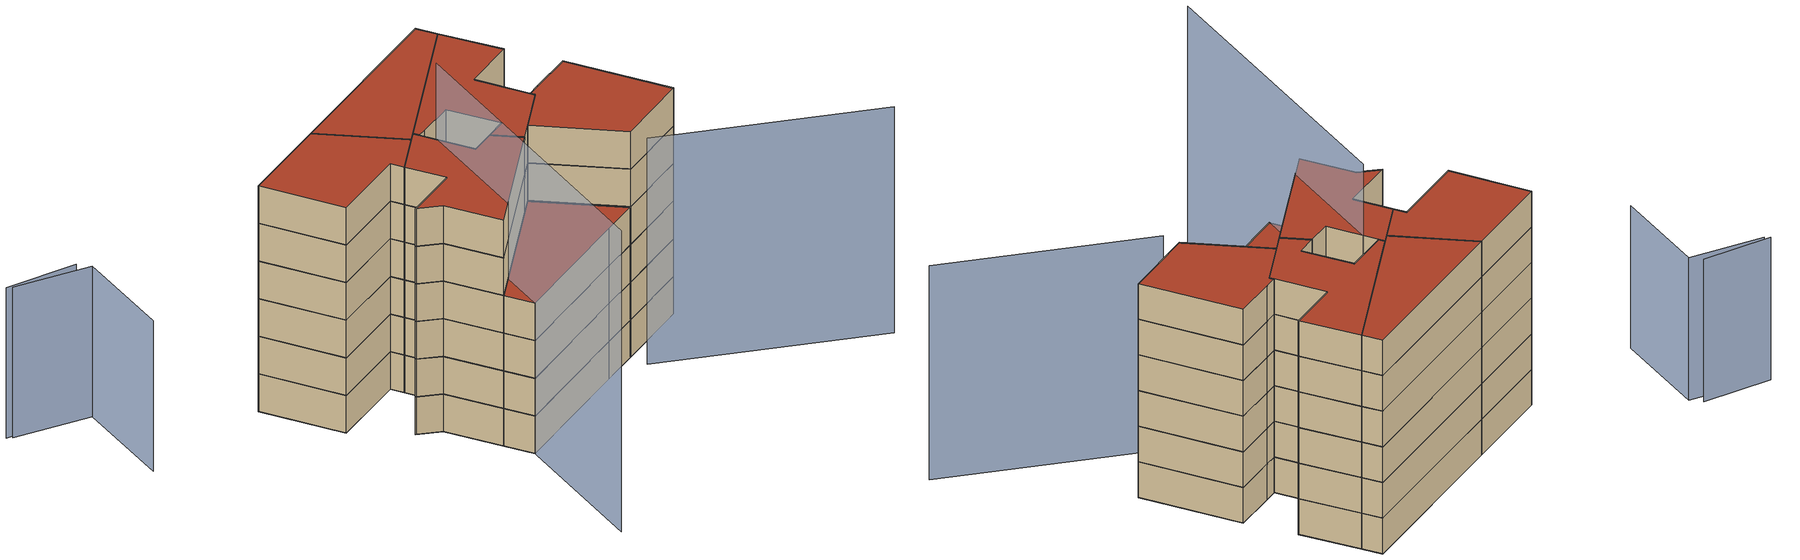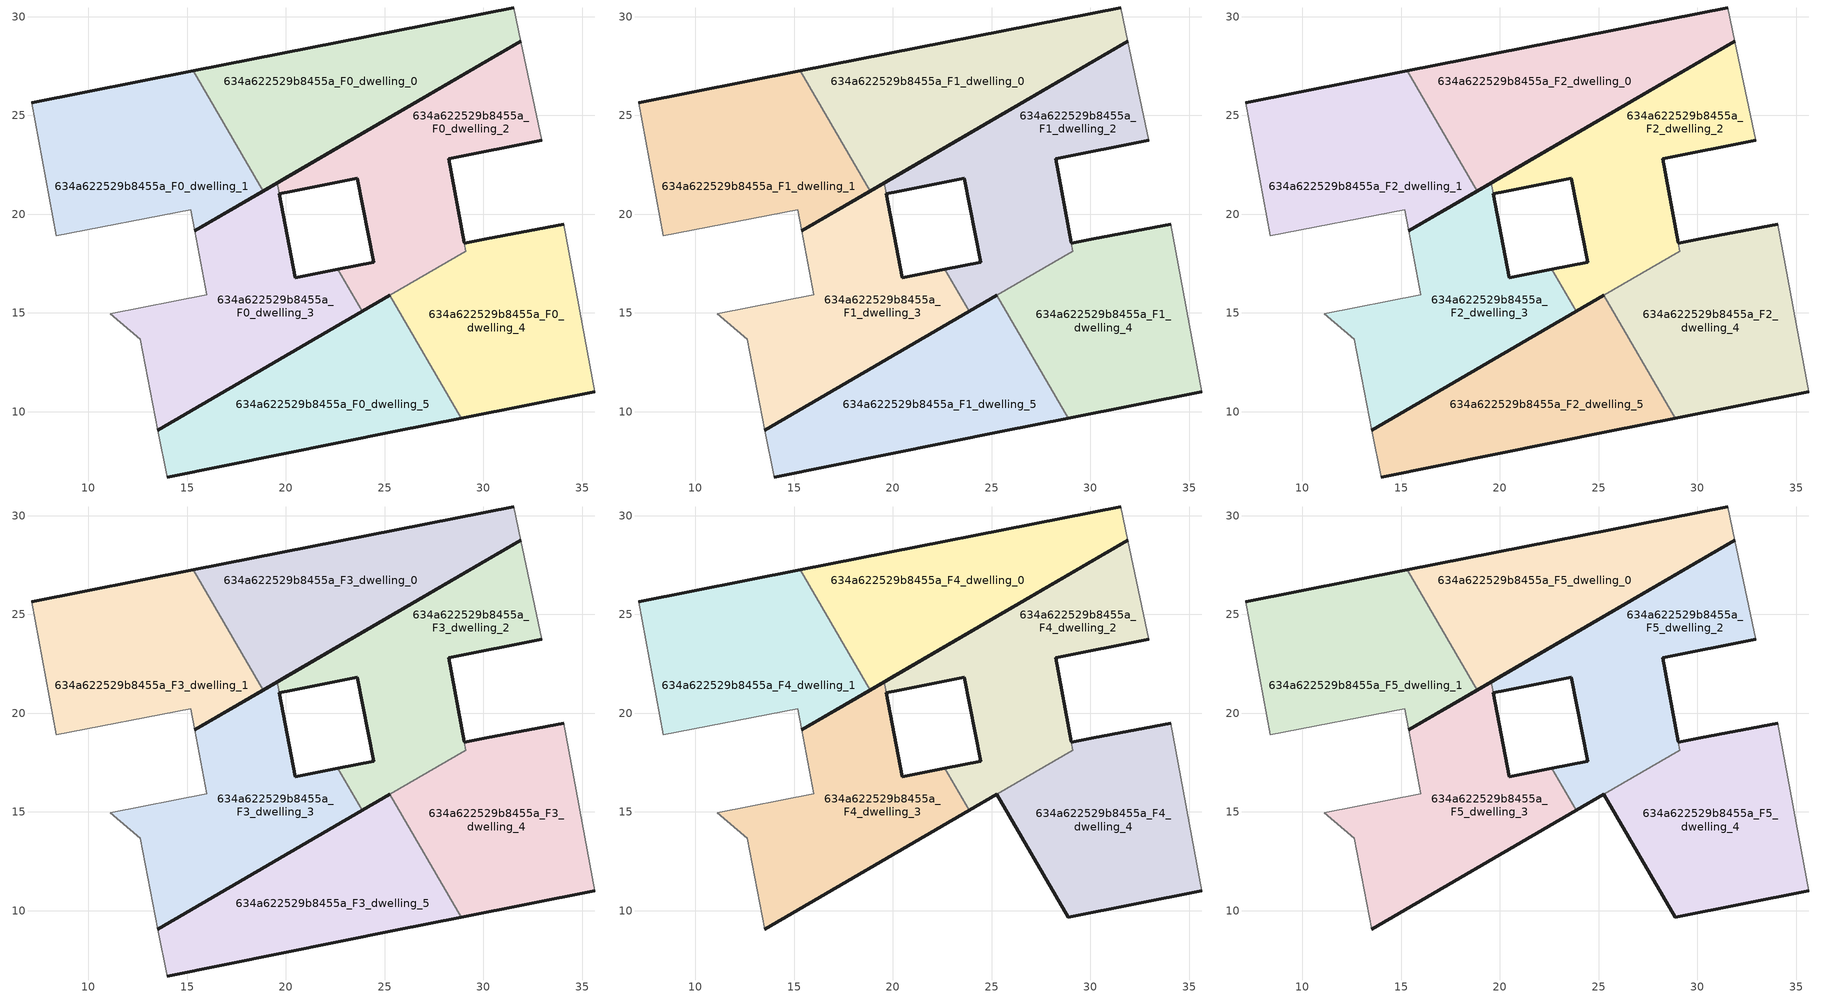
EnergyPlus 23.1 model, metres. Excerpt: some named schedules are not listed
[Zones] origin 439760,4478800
634a622529b8455a_F0_dwelling_0
 floor ground (EU_floor_Construction): 31.89,28.75 31.54,30.44 15.31,27.25 18.85,21.17 z0
 wall outside (EU_wall_Construction): 15.31,27.25 31.54,30.44 / 31.89,28.75 18.85,21.17 z0:3
 wall to 634a622529b8455a_F0_dwelling_1 (EU_wall_Construction): 18.85,21.17 15.31,27.25 z0:3
 wall adiabatic (EU_wall_Construction): 31.54,30.44 31.89,28.75 z0:3
634a622529b8455a_F0_dwelling_1
 floor ground (EU_floor_Construction): 18.85,21.17 15.31,27.25 7.13,25.65 8.36,18.9 15.17,20.22 15.38,19.15 z0
 wall outside (EU_wall_Construction): 18.85,21.17 15.38,19.15 / 7.13,25.65 15.31,27.25 z0:3
 wall adiabatic (EU_wall_Construction): 15.38,19.15 15.17,20.22 8.36,18.9 7.13,25.65 z0:3
634a622529b8455a_F0_dwelling_2
 floor ground (EU_floor_Construction): 29.11,18.13 29.03,18.54 28.24,22.82 32.95,23.74 31.89,28.75 19.95,21.81 19.57,21.58 19.67,21.04 20.32,21.17 23.62,21.81 24.46,17.56 22.63,17.21 23.86,15.08 25.27,15.9 z0
 wall outside (EU_wall_Construction): 25.27,15.9 23.86,15.08 / 22.63,17.21 24.46,17.56 23.62,21.81 20.32,21.17 19.67,21.04 / 19.57,21.58 19.95,21.81 31.89,28.75 / 32.95,23.74 28.24,22.82 29.03,18.54 z0:3
 wall to 634a622529b8455a_F0_dwelling_3 (EU_wall_Construction): 23.86,15.08 22.63,17.21 / 19.67,21.04 19.57,21.58 z0:3
 wall adiabatic (EU_wall_Construction): 31.89,28.75 32.95,23.74 z0:3
 wall to 634a622529b8455a_F0_dwelling_4 (EU_wall_Construction): 29.03,18.54 29.11,18.13 25.27,15.9 z0:3
634a622529b8455a_F0_dwelling_3
 floor ground (EU_floor_Construction): 23.86,15.08 22.63,17.21 20.47,16.79 19.67,21.04 19.57,21.58 19.56,21.58 15.38,19.15 16,15.91 11.12,14.95 12.62,13.66 13.52,9.07 z0
 wall outside (EU_wall_Construction): 19.67,21.04 20.47,16.79 22.63,17.21 / 23.86,15.08 13.52,9.07 / 15.38,19.15 19.56,21.58 19.57,21.58 z0:3
 wall adiabatic (EU_wall_Construction): 13.52,9.07 12.62,13.66 11.12,14.95 16,15.91 15.38,19.15 z0:3
634a622529b8455a_F0_dwelling_4
 floor ground (EU_floor_Construction): 35.65,11.01 34.07,19.5 30.17,18.75 29.03,18.54 29.11,18.13 25.27,15.9 28.89,9.67 z0
 wall outside (EU_wall_Construction): 29.03,18.54 30.17,18.75 34.07,19.5 / 35.65,11.01 28.89,9.67 z0:3
 wall adiabatic (EU_wall_Construction): 34.07,19.5 35.65,11.01 z0:3
 wall to 634a622529b8455a_F0_dwelling_5 (EU_wall_Construction): 28.89,9.67 25.27,15.9 z0:3
634a622529b8455a_F0_dwelling_5
 floor ground (EU_floor_Construction): 28.89,9.67 25.27,15.9 13.52,9.07 13.99,6.69 25.53,9 z0
 wall outside (EU_wall_Construction): 13.52,9.07 25.27,15.9 / 28.89,9.67 25.53,9 13.99,6.69 z0:3
 wall adiabatic (EU_wall_Construction): 13.99,6.69 13.52,9.07 z0:3
634a622529b8455a_F1_dwelling_0
 floor to 634a622529b8455a_F0_dwelling_0 (EU_floor_Construction): 31.89,28.75 31.54,30.44 15.31,27.25 18.85,21.17 z3
 wall outside (EU_wall_Construction): 15.31,27.25 31.54,30.44 / 31.89,28.75 18.85,21.17 z3:6
 wall to 634a622529b8455a_F1_dwelling_1 (EU_wall_Construction): 18.85,21.17 15.31,27.25 z3:6
 wall adiabatic (EU_wall_Construction): 31.54,30.44 31.89,28.75 z3:6
634a622529b8455a_F1_dwelling_1
 floor to 634a622529b8455a_F0_dwelling_1 (EU_floor_Construction): 18.85,21.17 15.31,27.25 7.13,25.65 8.36,18.9 15.17,20.22 15.38,19.15 z3
 wall outside (EU_wall_Construction): 18.85,21.17 15.38,19.15 / 7.13,25.65 15.31,27.25 z3:6
 wall adiabatic (EU_wall_Construction): 15.38,19.15 15.17,20.22 8.36,18.9 7.13,25.65 z3:6
634a622529b8455a_F1_dwelling_2
 floor to 634a622529b8455a_F0_dwelling_2 (EU_floor_Construction): 29.11,18.13 29.03,18.54 28.24,22.82 32.95,23.74 31.89,28.75 19.95,21.81 19.57,21.58 19.67,21.04 20.32,21.17 23.62,21.81 24.46,17.56 22.63,17.21 23.86,15.08 25.27,15.9 z3
 wall outside (EU_wall_Construction): 25.27,15.9 23.86,15.08 / 22.63,17.21 24.46,17.56 23.62,21.81 20.32,21.17 19.67,21.04 / 19.57,21.58 19.95,21.81 31.89,28.75 / 32.95,23.74 28.24,22.82 29.03,18.54 z3:6
 wall to 634a622529b8455a_F1_dwelling_3 (EU_wall_Construction): 23.86,15.08 22.63,17.21 / 19.67,21.04 19.57,21.58 z3:6
 wall adiabatic (EU_wall_Construction): 31.89,28.75 32.95,23.74 z3:6
 wall to 634a622529b8455a_F1_dwelling_4 (EU_wall_Construction): 29.03,18.54 29.11,18.13 25.27,15.9 z3:6
634a622529b8455a_F1_dwelling_3
 floor to 634a622529b8455a_F0_dwelling_3 (EU_floor_Construction): 23.86,15.08 22.63,17.21 20.47,16.79 19.67,21.04 19.57,21.58 19.56,21.58 15.38,19.15 16,15.91 11.12,14.95 12.62,13.66 13.52,9.07 z3
 wall outside (EU_wall_Construction): 19.67,21.04 20.47,16.79 22.63,17.21 / 23.86,15.08 13.52,9.07 / 15.38,19.15 19.56,21.58 19.57,21.58 z3:6
 wall adiabatic (EU_wall_Construction): 13.52,9.07 12.62,13.66 11.12,14.95 16,15.91 15.38,19.15 z3:6
634a622529b8455a_F1_dwelling_4
 floor to 634a622529b8455a_F0_dwelling_4 (EU_floor_Construction): 35.65,11.01 34.07,19.5 30.17,18.75 29.03,18.54 29.11,18.13 25.27,15.9 28.89,9.67 z3
 wall outside (EU_wall_Construction): 29.03,18.54 30.17,18.75 34.07,19.5 / 35.65,11.01 28.89,9.67 z3:6
 wall adiabatic (EU_wall_Construction): 34.07,19.5 35.65,11.01 z3:6
 wall to 634a622529b8455a_F1_dwelling_5 (EU_wall_Construction): 28.89,9.67 25.27,15.9 z3:6
634a622529b8455a_F1_dwelling_5
 floor to 634a622529b8455a_F0_dwelling_5 (EU_floor_Construction): 28.89,9.67 25.27,15.9 13.52,9.07 13.99,6.69 25.53,9 z3
 wall outside (EU_wall_Construction): 13.52,9.07 25.27,15.9 / 28.89,9.67 25.53,9 13.99,6.69 z3:6
 wall adiabatic (EU_wall_Construction): 13.99,6.69 13.52,9.07 z3:6
634a622529b8455a_F2_dwelling_0
 floor to 634a622529b8455a_F1_dwelling_0 (EU_floor_Construction): 31.89,28.75 31.54,30.44 15.31,27.25 18.85,21.17 z6
 wall outside (EU_wall_Construction): 15.31,27.25 31.54,30.44 / 31.89,28.75 18.85,21.17 z6:9
 wall to 634a622529b8455a_F2_dwelling_1 (EU_wall_Construction): 18.85,21.17 15.31,27.25 z6:9
 wall adiabatic (EU_wall_Construction): 31.54,30.44 31.89,28.75 z6:9
634a622529b8455a_F2_dwelling_1
 floor to 634a622529b8455a_F1_dwelling_1 (EU_floor_Construction): 18.85,21.17 15.31,27.25 7.13,25.65 8.36,18.9 15.17,20.22 15.38,19.15 z6
 wall outside (EU_wall_Construction): 18.85,21.17 15.38,19.15 / 7.13,25.65 15.31,27.25 z6:9
 wall adiabatic (EU_wall_Construction): 15.38,19.15 15.17,20.22 8.36,18.9 7.13,25.65 z6:9
634a622529b8455a_F2_dwelling_2
 floor to 634a622529b8455a_F1_dwelling_2 (EU_floor_Construction): 29.11,18.13 29.03,18.54 28.24,22.82 32.95,23.74 31.89,28.75 19.95,21.81 19.57,21.58 19.67,21.04 20.32,21.17 23.62,21.81 24.46,17.56 22.63,17.21 23.86,15.08 25.27,15.9 z6
 wall outside (EU_wall_Construction): 25.27,15.9 23.86,15.08 / 22.63,17.21 24.46,17.56 23.62,21.81 20.32,21.17 19.67,21.04 / 19.57,21.58 19.95,21.81 31.89,28.75 / 32.95,23.74 28.24,22.82 29.03,18.54 z6:9
 wall to 634a622529b8455a_F2_dwelling_3 (EU_wall_Construction): 23.86,15.08 22.63,17.21 / 19.67,21.04 19.57,21.58 z6:9
 wall adiabatic (EU_wall_Construction): 31.89,28.75 32.95,23.74 z6:9
 wall to 634a622529b8455a_F2_dwelling_4 (EU_wall_Construction): 29.03,18.54 29.11,18.13 25.27,15.9 z6:9
634a622529b8455a_F2_dwelling_3
 floor to 634a622529b8455a_F1_dwelling_3 (EU_floor_Construction): 23.86,15.08 22.63,17.21 20.47,16.79 19.67,21.04 19.57,21.58 19.56,21.58 15.38,19.15 16,15.91 11.12,14.95 12.62,13.66 13.52,9.07 z6
 wall outside (EU_wall_Construction): 19.67,21.04 20.47,16.79 22.63,17.21 / 23.86,15.08 13.52,9.07 / 15.38,19.15 19.56,21.58 19.57,21.58 z6:9
 wall adiabatic (EU_wall_Construction): 13.52,9.07 12.62,13.66 11.12,14.95 16,15.91 15.38,19.15 z6:9
634a622529b8455a_F2_dwelling_4
 floor to 634a622529b8455a_F1_dwelling_4 (EU_floor_Construction): 35.65,11.01 34.07,19.5 30.17,18.75 29.03,18.54 29.11,18.13 25.27,15.9 28.89,9.67 z6
 wall outside (EU_wall_Construction): 29.03,18.54 30.17,18.75 34.07,19.5 / 35.65,11.01 28.89,9.67 z6:9
 wall adiabatic (EU_wall_Construction): 34.07,19.5 35.65,11.01 z6:9
 wall to 634a622529b8455a_F2_dwelling_5 (EU_wall_Construction): 28.89,9.67 25.27,15.9 z6:9
634a622529b8455a_F2_dwelling_5
 floor to 634a622529b8455a_F1_dwelling_5 (EU_floor_Construction): 28.89,9.67 25.27,15.9 13.52,9.07 13.99,6.69 25.53,9 z6
 wall outside (EU_wall_Construction): 13.52,9.07 25.27,15.9 / 28.89,9.67 25.53,9 13.99,6.69 z6:9
 wall adiabatic (EU_wall_Construction): 13.99,6.69 13.52,9.07 z6:9
634a622529b8455a_F3_dwelling_0
 floor to 634a622529b8455a_F2_dwelling_0 (EU_floor_Construction): 31.89,28.75 31.54,30.44 15.31,27.25 18.85,21.17 z9
 wall outside (EU_wall_Construction): 15.31,27.25 31.54,30.44 / 31.89,28.75 18.85,21.17 z9:12
 wall to 634a622529b8455a_F3_dwelling_1 (EU_wall_Construction): 18.85,21.17 15.31,27.25 z9:12
 wall adiabatic (EU_wall_Construction): 31.54,30.44 31.89,28.75 z9:12
634a622529b8455a_F3_dwelling_1
 floor to 634a622529b8455a_F2_dwelling_1 (EU_floor_Construction): 18.85,21.17 15.31,27.25 7.13,25.65 8.36,18.9 15.17,20.22 15.38,19.15 z9
 wall outside (EU_wall_Construction): 18.85,21.17 15.38,19.15 / 7.13,25.65 15.31,27.25 z9:12
 wall adiabatic (EU_wall_Construction): 15.38,19.15 15.17,20.22 8.36,18.9 7.13,25.65 z9:12
634a622529b8455a_F3_dwelling_2
 floor to 634a622529b8455a_F2_dwelling_2 (EU_floor_Construction): 29.11,18.13 29.03,18.54 28.24,22.82 32.95,23.74 31.89,28.75 19.95,21.81 19.57,21.58 19.67,21.04 20.32,21.17 23.62,21.81 24.46,17.56 22.63,17.21 23.86,15.08 25.27,15.9 z9
 wall outside (EU_wall_Construction): 25.27,15.9 23.86,15.08 / 22.63,17.21 24.46,17.56 23.62,21.81 20.32,21.17 19.67,21.04 / 19.57,21.58 19.95,21.81 31.89,28.75 / 32.95,23.74 28.24,22.82 29.03,18.54 z9:12
 wall to 634a622529b8455a_F3_dwelling_3 (EU_wall_Construction): 23.86,15.08 22.63,17.21 / 19.67,21.04 19.57,21.58 z9:12
 wall adiabatic (EU_wall_Construction): 31.89,28.75 32.95,23.74 z9:12
 wall to 634a622529b8455a_F3_dwelling_4 (EU_wall_Construction): 29.03,18.54 29.11,18.13 25.27,15.9 z9:12
634a622529b8455a_F3_dwelling_3
 floor to 634a622529b8455a_F2_dwelling_3 (EU_floor_Construction): 23.86,15.08 22.63,17.21 20.47,16.79 19.67,21.04 19.57,21.58 19.56,21.58 15.38,19.15 16,15.91 11.12,14.95 12.62,13.66 13.52,9.07 z9
 wall outside (EU_wall_Construction): 19.67,21.04 20.47,16.79 22.63,17.21 / 23.86,15.08 13.52,9.07 / 15.38,19.15 19.56,21.58 19.57,21.58 z9:12
 wall adiabatic (EU_wall_Construction): 13.52,9.07 12.62,13.66 11.12,14.95 16,15.91 15.38,19.15 z9:12
634a622529b8455a_F3_dwelling_4
 floor to 634a622529b8455a_F2_dwelling_4 (EU_floor_Construction): 35.65,11.01 34.07,19.5 30.17,18.75 29.03,18.54 29.11,18.13 25.27,15.9 28.89,9.67 z9
 wall outside (EU_wall_Construction): 29.03,18.54 30.17,18.75 34.07,19.5 / 35.65,11.01 28.89,9.67 z9:12
 wall adiabatic (EU_wall_Construction): 34.07,19.5 35.65,11.01 z9:12
 wall to 634a622529b8455a_F3_dwelling_5 (EU_wall_Construction): 28.89,9.67 25.27,15.9 z9:12
634a622529b8455a_F3_dwelling_5
 floor to 634a622529b8455a_F2_dwelling_5 (EU_floor_Construction): 28.89,9.67 25.27,15.9 13.52,9.07 13.99,6.69 25.53,9 z9
 wall outside (EU_wall_Construction): 13.52,9.07 25.27,15.9 / 28.89,9.67 25.53,9 13.99,6.69 z9:12
 wall adiabatic (EU_wall_Construction): 13.99,6.69 13.52,9.07 z9:12
 roof outside (EU_roof_Construction): 25.27,15.9 28.89,9.67 25.53,9 13.99,6.69 13.52,9.07 z12
634a622529b8455a_F4_dwelling_0
 floor to 634a622529b8455a_F3_dwelling_0 (EU_floor_Construction): 31.89,28.75 31.54,30.44 15.31,27.25 18.85,21.17 z12
 wall outside (EU_wall_Construction): 15.31,27.25 31.54,30.44 / 31.89,28.75 18.85,21.17 z12:15
 wall to 634a622529b8455a_F4_dwelling_1 (EU_wall_Construction): 18.85,21.17 15.31,27.25 z12:15
 wall adiabatic (EU_wall_Construction): 31.54,30.44 31.89,28.75 z12:15
634a622529b8455a_F4_dwelling_1
 floor to 634a622529b8455a_F3_dwelling_1 (EU_floor_Construction): 18.85,21.17 15.31,27.25 7.13,25.65 8.36,18.9 15.17,20.22 15.38,19.15 z12
 wall outside (EU_wall_Construction): 18.85,21.17 15.38,19.15 / 7.13,25.65 15.31,27.25 z12:15
 wall adiabatic (EU_wall_Construction): 15.38,19.15 15.17,20.22 8.36,18.9 7.13,25.65 z12:15
634a622529b8455a_F4_dwelling_2
 floor to 634a622529b8455a_F3_dwelling_2 (EU_floor_Construction): 29.11,18.13 29.03,18.54 28.24,22.82 32.95,23.74 31.89,28.75 19.95,21.81 19.57,21.58 19.67,21.04 20.32,21.17 23.62,21.81 24.46,17.56 22.63,17.21 23.86,15.08 25.27,15.9 z12
 wall outside (EU_wall_Construction): 25.27,15.9 23.86,15.08 / 22.63,17.21 24.46,17.56 23.62,21.81 20.32,21.17 19.67,21.04 / 19.57,21.58 19.95,21.81 31.89,28.75 / 32.95,23.74 28.24,22.82 29.03,18.54 z12:15
 wall to 634a622529b8455a_F4_dwelling_3 (EU_wall_Construction): 23.86,15.08 22.63,17.21 / 19.67,21.04 19.57,21.58 z12:15
 wall adiabatic (EU_wall_Construction): 31.89,28.75 32.95,23.74 z12:15
 wall to 634a622529b8455a_F4_dwelling_4 (EU_wall_Construction): 29.03,18.54 29.11,18.13 25.27,15.9 z12:15
634a622529b8455a_F4_dwelling_3
 floor to 634a622529b8455a_F3_dwelling_3 (EU_floor_Construction): 23.86,15.08 22.63,17.21 20.47,16.79 19.67,21.04 19.57,21.58 19.56,21.58 15.38,19.15 16,15.91 11.12,14.95 12.62,13.66 13.52,9.07 z12
 wall outside (EU_wall_Construction): 19.67,21.04 20.47,16.79 22.63,17.21 / 23.86,15.08 13.52,9.07 / 15.38,19.15 19.56,21.58 19.57,21.58 z12:15
 wall adiabatic (EU_wall_Construction): 13.52,9.07 12.62,13.66 11.12,14.95 16,15.91 15.38,19.15 z12:15
634a622529b8455a_F4_dwelling_4
 floor to 634a622529b8455a_F3_dwelling_4 (EU_floor_Construction): 35.65,11.01 34.07,19.5 30.17,18.75 29.03,18.54 29.11,18.13 25.27,15.9 28.89,9.67 z12
 wall outside (EU_wall_Construction): 29.03,18.54 30.17,18.75 34.07,19.5 / 35.65,11.01 28.89,9.67 25.27,15.9 z12:15
 wall adiabatic (EU_wall_Construction): 34.07,19.5 35.65,11.01 z12:15
634a622529b8455a_F5_dwelling_0
 floor to 634a622529b8455a_F4_dwelling_0 (EU_floor_Construction): 31.89,28.75 31.54,30.44 15.31,27.25 18.85,21.17 z15
 wall outside (EU_wall_Construction): 15.31,27.25 31.54,30.44 / 31.89,28.75 18.85,21.17 z15:18
 wall to 634a622529b8455a_F5_dwelling_1 (EU_wall_Construction): 18.85,21.17 15.31,27.25 z15:18
 wall adiabatic (EU_wall_Construction): 31.54,30.44 31.89,28.75 z15:18
 roof outside (EU_roof_Construction): 31.54,30.44 31.89,28.75 18.85,21.17 15.31,27.25 z18
634a622529b8455a_F5_dwelling_1
 floor to 634a622529b8455a_F4_dwelling_1 (EU_floor_Construction): 18.85,21.17 15.31,27.25 7.13,25.65 8.36,18.9 15.17,20.22 15.38,19.15 z15
 wall outside (EU_wall_Construction): 18.85,21.17 15.38,19.15 / 7.13,25.65 15.31,27.25 z15:18
 wall adiabatic (EU_wall_Construction): 15.38,19.15 15.17,20.22 8.36,18.9 7.13,25.65 z15:18
 roof outside (EU_roof_Construction): 15.31,27.25 18.85,21.17 15.38,19.15 15.17,20.22 8.36,18.9 7.13,25.65 z18
634a622529b8455a_F5_dwelling_2
 floor to 634a622529b8455a_F4_dwelling_2 (EU_floor_Construction): 29.11,18.13 29.03,18.54 28.24,22.82 32.95,23.74 31.89,28.75 19.95,21.81 19.57,21.58 19.67,21.04 20.32,21.17 23.62,21.81 24.46,17.56 22.63,17.21 23.86,15.08 25.27,15.9 z15
 wall outside (EU_wall_Construction): 25.27,15.9 23.86,15.08 / 22.63,17.21 24.46,17.56 23.62,21.81 20.32,21.17 19.67,21.04 / 19.57,21.58 19.95,21.81 31.89,28.75 / 32.95,23.74 28.24,22.82 29.03,18.54 z15:18
 wall to 634a622529b8455a_F5_dwelling_3 (EU_wall_Construction): 23.86,15.08 22.63,17.21 / 19.67,21.04 19.57,21.58 z15:18
 wall adiabatic (EU_wall_Construction): 31.89,28.75 32.95,23.74 z15:18
 wall to 634a622529b8455a_F5_dwelling_4 (EU_wall_Construction): 29.03,18.54 29.11,18.13 25.27,15.9 z15:18
 roof outside (EU_roof_Construction): 31.89,28.75 32.95,23.74 28.24,22.82 29.03,18.54 29.11,18.13 25.27,15.9 23.86,15.08 22.63,17.21 24.46,17.56 23.62,21.81 20.32,21.17 19.67,21.04 19.57,21.58 19.95,21.81 z18
634a622529b8455a_F5_dwelling_3
 floor to 634a622529b8455a_F4_dwelling_3 (EU_floor_Construction): 23.86,15.08 22.63,17.21 20.47,16.79 19.67,21.04 19.57,21.58 19.56,21.58 15.38,19.15 16,15.91 11.12,14.95 12.62,13.66 13.52,9.07 z15
 wall outside (EU_wall_Construction): 19.67,21.04 20.47,16.79 22.63,17.21 / 23.86,15.08 13.52,9.07 / 15.38,19.15 19.56,21.58 19.57,21.58 z15:18
 wall adiabatic (EU_wall_Construction): 13.52,9.07 12.62,13.66 11.12,14.95 16,15.91 15.38,19.15 z15:18
 roof outside (EU_roof_Construction): 19.67,21.04 20.47,16.79 22.63,17.21 23.86,15.08 13.52,9.07 12.62,13.66 11.12,14.95 16,15.91 15.38,19.15 19.56,21.58 19.57,21.58 z18
634a622529b8455a_F5_dwelling_4
 floor to 634a622529b8455a_F4_dwelling_4 (EU_floor_Construction): 35.65,11.01 34.07,19.5 30.17,18.75 29.03,18.54 29.11,18.13 25.27,15.9 28.89,9.67 z15
 wall outside (EU_wall_Construction): 29.03,18.54 30.17,18.75 34.07,19.5 / 35.65,11.01 28.89,9.67 25.27,15.9 z15:18
 wall adiabatic (EU_wall_Construction): 34.07,19.5 35.65,11.01 z15:18
 roof outside (EU_roof_Construction): 34.07,19.5 35.65,11.01 28.89,9.67 25.27,15.9 29.11,18.13 29.03,18.54 30.17,18.75 z18
shading: 28.81,8.16 42.76,-2.8 z0:18; 19.95,19.84 8.8,-4.76 z0:24; -6.16,36.98 -0.41,34.41 / -0.41,34.41 -4.01,26.33 / -0.86,35.44 -6.48,37.32 z0:12
[Building]
EU S2 Campaign: North Axis=0; Terrain=City; Solar Distribution=FullExterior
[Site:Location]
Madrid: Latitude=40.5; Longitude=-3.5; Time Zone=1; Elevation=609
[SizingPeriod:WeatherFileDays]
AnnualSizingPeriod: Begin Month=1; Begin Day of Month=1; End Month=12; End Day of Month=31; Day of Week for Start Day=Monday; Use Weather File Daylight Saving Period=No; Use Weather File Rain and Snow Indicators=No
[MATERIAL]
EU_InternalMass_Material: Roughness=MediumRough; Thickness=0.1; Conductivity=1; Density=1800; Specific Heat=900; Thermal Absorptance=0.9; Solar Absorptance=0.7; Visible Absorptance=0.7
[MATERIAL:NOMASS] Roughness=MediumRough; Thermal Absorptance=0.9; Solar Absorptance=0.7; Visible Absorptance=0.7
Name | Thermal Resistance
EU_wall_NoMass | 0.609216
EU_roof_NoMass | 0.513268
EU_floor_NoMass | 0.568163
[CONSTRUCTION]
EU_wall_Construction: EU_wall_NoMass
EU_roof_Construction: EU_roof_NoMass
EU_floor_Construction: EU_floor_NoMass
EU_InternalMass_Construction: EU_InternalMass_Material
[ZONE] Type=1; Multiplier=1; Ceiling Height=autocalculate; Floor Area=autocalculate; Part of Total Floor Area=Yes
Name | Volume
634a622529b8455a_F0_dwelling_0; 634a622529b8455a_F1_dwelling_0; 634a622529b8455a_F2_dwelling_0; 634a622529b8455a_F3_dwelling_0; 634a622529b8455a_F4_dwelling_0; 634a622529b8455a_F5_dwelling_0 | 202.15
634a622529b8455a_F0_dwelling_1; 634a622529b8455a_F1_dwelling_1; 634a622529b8455a_F2_dwelling_1; 634a622529b8455a_F3_dwelling_1; 634a622529b8455a_F4_dwelling_1; 634a622529b8455a_F5_dwelling_1 | 202.158
634a622529b8455a_F0_dwelling_2; 634a622529b8455a_F1_dwelling_2; 634a622529b8455a_F2_dwelling_2; 634a622529b8455a_F3_dwelling_2; 634a622529b8455a_F4_dwelling_2; 634a622529b8455a_F5_dwelling_2 | 202.493
634a622529b8455a_F0_dwelling_3; 634a622529b8455a_F1_dwelling_3; 634a622529b8455a_F2_dwelling_3; 634a622529b8455a_F3_dwelling_3; 634a622529b8455a_F4_dwelling_3; 634a622529b8455a_F5_dwelling_3 | 201.124
634a622529b8455a_F0_dwelling_4; 634a622529b8455a_F1_dwelling_4; 634a622529b8455a_F2_dwelling_4; 634a622529b8455a_F3_dwelling_4; 634a622529b8455a_F4_dwelling_4; 634a622529b8455a_F5_dwelling_4 | 202.886
634a622529b8455a_F0_dwelling_5; 634a622529b8455a_F1_dwelling_5; 634a622529b8455a_F2_dwelling_5; 634a622529b8455a_F3_dwelling_5 | 202.162
[INTERNALMASS] Construction=EU_InternalMass_Construction
Name | Zone or ZoneList | Surface Area
634a622529b8455a_F0_dwelling_0_EU_InternalMass | 634a622529b8455a_F0_dwelling_0 | 67.3833
634a622529b8455a_F0_dwelling_1_EU_InternalMass | 634a622529b8455a_F0_dwelling_1 | 67.3859
634a622529b8455a_F0_dwelling_2_EU_InternalMass | 634a622529b8455a_F0_dwelling_2 | 67.4977
634a622529b8455a_F0_dwelling_3_EU_InternalMass | 634a622529b8455a_F0_dwelling_3 | 67.0415
634a622529b8455a_F0_dwelling_4_EU_InternalMass | 634a622529b8455a_F0_dwelling_4 | 67.6287
634a622529b8455a_F0_dwelling_5_EU_InternalMass | 634a622529b8455a_F0_dwelling_5 | 67.3875
634a622529b8455a_F1_dwelling_0_EU_InternalMass | 634a622529b8455a_F1_dwelling_0 | 67.3833
634a622529b8455a_F1_dwelling_1_EU_InternalMass | 634a622529b8455a_F1_dwelling_1 | 67.3859
634a622529b8455a_F1_dwelling_2_EU_InternalMass | 634a622529b8455a_F1_dwelling_2 | 67.4977
634a622529b8455a_F1_dwelling_3_EU_InternalMass | 634a622529b8455a_F1_dwelling_3 | 67.0415
634a622529b8455a_F1_dwelling_4_EU_InternalMass | 634a622529b8455a_F1_dwelling_4 | 67.6287
634a622529b8455a_F1_dwelling_5_EU_InternalMass | 634a622529b8455a_F1_dwelling_5 | 67.3875
634a622529b8455a_F2_dwelling_0_EU_InternalMass | 634a622529b8455a_F2_dwelling_0 | 67.3833
634a622529b8455a_F2_dwelling_1_EU_InternalMass | 634a622529b8455a_F2_dwelling_1 | 67.3859
634a622529b8455a_F2_dwelling_2_EU_InternalMass | 634a622529b8455a_F2_dwelling_2 | 67.4977
634a622529b8455a_F2_dwelling_3_EU_InternalMass | 634a622529b8455a_F2_dwelling_3 | 67.0415
634a622529b8455a_F2_dwelling_4_EU_InternalMass | 634a622529b8455a_F2_dwelling_4 | 67.6287
634a622529b8455a_F2_dwelling_5_EU_InternalMass | 634a622529b8455a_F2_dwelling_5 | 67.3875
634a622529b8455a_F3_dwelling_0_EU_InternalMass | 634a622529b8455a_F3_dwelling_0 | 67.3833
634a622529b8455a_F3_dwelling_1_EU_InternalMass | 634a622529b8455a_F3_dwelling_1 | 67.3859
634a622529b8455a_F3_dwelling_2_EU_InternalMass | 634a622529b8455a_F3_dwelling_2 | 67.4977
634a622529b8455a_F3_dwelling_3_EU_InternalMass | 634a622529b8455a_F3_dwelling_3 | 67.0415
634a622529b8455a_F3_dwelling_4_EU_InternalMass | 634a622529b8455a_F3_dwelling_4 | 67.6287
634a622529b8455a_F3_dwelling_5_EU_InternalMass | 634a622529b8455a_F3_dwelling_5 | 67.3875
634a622529b8455a_F4_dwelling_0_EU_InternalMass | 634a622529b8455a_F4_dwelling_0 | 96.1689
634a622529b8455a_F4_dwelling_1_EU_InternalMass | 634a622529b8455a_F4_dwelling_1 | 96.1675
634a622529b8455a_F4_dwelling_2_EU_InternalMass | 634a622529b8455a_F4_dwelling_2 | 77.4623
634a622529b8455a_F4_dwelling_3_EU_InternalMass | 634a622529b8455a_F4_dwelling_3 | 65.5561
634a622529b8455a_F4_dwelling_4_EU_InternalMass | 634a622529b8455a_F4_dwelling_4 | 68.9551
634a622529b8455a_F5_dwelling_0_EU_InternalMass | 634a622529b8455a_F5_dwelling_0 | 96.1689
634a622529b8455a_F5_dwelling_1_EU_InternalMass | 634a622529b8455a_F5_dwelling_1 | 96.1675
634a622529b8455a_F5_dwelling_2_EU_InternalMass | 634a622529b8455a_F5_dwelling_2 | 77.4623
634a622529b8455a_F5_dwelling_3_EU_InternalMass | 634a622529b8455a_F5_dwelling_3 | 65.5561
634a622529b8455a_F5_dwelling_4_EU_InternalMass | 634a622529b8455a_F5_dwelling_4 | 68.9551
[OTHEREQUIPMENT] Fuel Type=Electricity; Design Level Calculation Method=Watts/Area; Power per Zone Floor Area=1; Fraction Latent=0; Fraction Radiant=0; Fraction Lost=0; Carbon Dioxide Generation Rate=0; EndUse Subcategory=EU_Step8_InternalGains
Name | Zone or ZoneList or Space or SpaceList | Schedule
EU_Step8_InternalGain_634a622529b8455a_F0_dwelling_0_f000 | 634a622529b8455a_F0_dwelling_0 | EU_Step8_GainSchedule_634a622529b8455a_F0_dwelling_0_f000
EU_Step8_InternalGain_634a622529b8455a_F0_dwelling_1_f000 | 634a622529b8455a_F0_dwelling_1 | EU_Step8_GainSchedule_634a622529b8455a_F0_dwelling_1_f000
EU_Step8_InternalGain_634a622529b8455a_F0_dwelling_2_f000 | 634a622529b8455a_F0_dwelling_2 | EU_Step8_GainSchedule_634a622529b8455a_F0_dwelling_2_f000
EU_Step8_InternalGain_634a622529b8455a_F0_dwelling_3_f000 | 634a622529b8455a_F0_dwelling_3 | EU_Step8_GainSchedule_634a622529b8455a_F0_dwelling_3_f000
EU_Step8_InternalGain_634a622529b8455a_F0_dwelling_4_f000 | 634a622529b8455a_F0_dwelling_4 | EU_Step8_GainSchedule_634a622529b8455a_F0_dwelling_4_f000
EU_Step8_InternalGain_634a622529b8455a_F0_dwelling_5_f000 | 634a622529b8455a_F0_dwelling_5 | EU_Step8_GainSchedule_634a622529b8455a_F0_dwelling_5_f000
EU_Step8_InternalGain_634a622529b8455a_F1_dwelling_0_f000 | 634a622529b8455a_F1_dwelling_0 | EU_Step8_GainSchedule_634a622529b8455a_F1_dwelling_0_f000
EU_Step8_InternalGain_634a622529b8455a_F1_dwelling_1_f000 | 634a622529b8455a_F1_dwelling_1 | EU_Step8_GainSchedule_634a622529b8455a_F1_dwelling_1_f000
EU_Step8_InternalGain_634a622529b8455a_F1_dwelling_2_f000 | 634a622529b8455a_F1_dwelling_2 | EU_Step8_GainSchedule_634a622529b8455a_F1_dwelling_2_f000
EU_Step8_InternalGain_634a622529b8455a_F1_dwelling_3_f000 | 634a622529b8455a_F1_dwelling_3 | EU_Step8_GainSchedule_634a622529b8455a_F1_dwelling_3_f000
EU_Step8_InternalGain_634a622529b8455a_F1_dwelling_4_f000 | 634a622529b8455a_F1_dwelling_4 | EU_Step8_GainSchedule_634a622529b8455a_F1_dwelling_4_f000
EU_Step8_InternalGain_634a622529b8455a_F1_dwelling_5_f000 | 634a622529b8455a_F1_dwelling_5 | EU_Step8_GainSchedule_634a622529b8455a_F1_dwelling_5_f000
EU_Step8_InternalGain_634a622529b8455a_F2_dwelling_0_f000 | 634a622529b8455a_F2_dwelling_0 | EU_Step8_GainSchedule_634a622529b8455a_F2_dwelling_0_f000
EU_Step8_InternalGain_634a622529b8455a_F2_dwelling_1_f000 | 634a622529b8455a_F2_dwelling_1 | EU_Step8_GainSchedule_634a622529b8455a_F2_dwelling_1_f000
EU_Step8_InternalGain_634a622529b8455a_F2_dwelling_2_f000 | 634a622529b8455a_F2_dwelling_2 | EU_Step8_GainSchedule_634a622529b8455a_F2_dwelling_2_f000
EU_Step8_InternalGain_634a622529b8455a_F2_dwelling_3_f000 | 634a622529b8455a_F2_dwelling_3 | EU_Step8_GainSchedule_634a622529b8455a_F2_dwelling_3_f000
EU_Step8_InternalGain_634a622529b8455a_F2_dwelling_4_f000 | 634a622529b8455a_F2_dwelling_4 | EU_Step8_GainSchedule_634a622529b8455a_F2_dwelling_4_f000
EU_Step8_InternalGain_634a622529b8455a_F2_dwelling_5_f000 | 634a622529b8455a_F2_dwelling_5 | EU_Step8_GainSchedule_634a622529b8455a_F2_dwelling_5_f000
EU_Step8_InternalGain_634a622529b8455a_F3_dwelling_0_f000 | 634a622529b8455a_F3_dwelling_0 | EU_Step8_GainSchedule_634a622529b8455a_F3_dwelling_0_f000
EU_Step8_InternalGain_634a622529b8455a_F3_dwelling_1_f000 | 634a622529b8455a_F3_dwelling_1 | EU_Step8_GainSchedule_634a622529b8455a_F3_dwelling_1_f000
EU_Step8_InternalGain_634a622529b8455a_F3_dwelling_2_f000 | 634a622529b8455a_F3_dwelling_2 | EU_Step8_GainSchedule_634a622529b8455a_F3_dwelling_2_f000
EU_Step8_InternalGain_634a622529b8455a_F3_dwelling_3_f000 | 634a622529b8455a_F3_dwelling_3 | EU_Step8_GainSchedule_634a622529b8455a_F3_dwelling_3_f000
EU_Step8_InternalGain_634a622529b8455a_F3_dwelling_4_f000 | 634a622529b8455a_F3_dwelling_4 | EU_Step8_GainSchedule_634a622529b8455a_F3_dwelling_4_f000
EU_Step8_InternalGain_634a622529b8455a_F3_dwelling_5_f000 | 634a622529b8455a_F3_dwelling_5 | EU_Step8_GainSchedule_634a622529b8455a_F3_dwelling_5_f000
EU_Step8_InternalGain_634a622529b8455a_F4_dwelling_0_f000 | 634a622529b8455a_F4_dwelling_0 | EU_Step8_GainSchedule_634a622529b8455a_F4_dwelling_0_f000
EU_Step8_InternalGain_634a622529b8455a_F4_dwelling_1_f000 | 634a622529b8455a_F4_dwelling_1 | EU_Step8_GainSchedule_634a622529b8455a_F4_dwelling_1_f000
EU_Step8_InternalGain_634a622529b8455a_F4_dwelling_2_f000 | 634a622529b8455a_F4_dwelling_2 | EU_Step8_GainSchedule_634a622529b8455a_F4_dwelling_2_f000
EU_Step8_InternalGain_634a622529b8455a_F4_dwelling_3_f000 | 634a622529b8455a_F4_dwelling_3 | EU_Step8_GainSchedule_634a622529b8455a_F4_dwelling_3_f000
EU_Step8_InternalGain_634a622529b8455a_F4_dwelling_4_f000 | 634a622529b8455a_F4_dwelling_4 | EU_Step8_GainSchedule_634a622529b8455a_F4_dwelling_4_f000
EU_Step8_InternalGain_634a622529b8455a_F5_dwelling_0_f000 | 634a622529b8455a_F5_dwelling_0 | EU_Step8_GainSchedule_634a622529b8455a_F5_dwelling_0_f000
EU_Step8_InternalGain_634a622529b8455a_F5_dwelling_1_f000 | 634a622529b8455a_F5_dwelling_1 | EU_Step8_GainSchedule_634a622529b8455a_F5_dwelling_1_f000
EU_Step8_InternalGain_634a622529b8455a_F5_dwelling_2_f000 | 634a622529b8455a_F5_dwelling_2 | EU_Step8_GainSchedule_634a622529b8455a_F5_dwelling_2_f000
EU_Step8_InternalGain_634a622529b8455a_F5_dwelling_3_f000 | 634a622529b8455a_F5_dwelling_3 | EU_Step8_GainSchedule_634a622529b8455a_F5_dwelling_3_f000
EU_Step8_InternalGain_634a622529b8455a_F5_dwelling_4_f000 | 634a622529b8455a_F5_dwelling_4 | EU_Step8_GainSchedule_634a622529b8455a_F5_dwelling_4_f000
[ZONEVENTILATION:DESIGNFLOWRATE] Schedule=EU_AlwaysOn; Design Flow Rate Calculation Method=AirChanges/Hour; Air Changes per Hour=0.752966; Ventilation Type=Natural; Fan Pressure Rise=0; Fan Total Efficiency=1; Constant Term Coefficient=1; Temperature Term Coefficient=0; Velocity Term Coefficient=0; Velocity Squared Term Coefficient=0; Minimum Indoor Temperature=-100; Maximum Indoor Temperature=100; Delta Temperature=-100; Minimum Outdoor Temperature=-100; Maximum Outdoor Temperature=100; Maximum Wind Speed=40
Name | Zone or ZoneList or Space or SpaceList
EU_ConstantAir_634a622529b8455a_F0_dwelling_0 | 634a622529b8455a_F0_dwelling_0
EU_ConstantAir_634a622529b8455a_F0_dwelling_1 | 634a622529b8455a_F0_dwelling_1
EU_ConstantAir_634a622529b8455a_F0_dwelling_2 | 634a622529b8455a_F0_dwelling_2
EU_ConstantAir_634a622529b8455a_F0_dwelling_3 | 634a622529b8455a_F0_dwelling_3
EU_ConstantAir_634a622529b8455a_F0_dwelling_4 | 634a622529b8455a_F0_dwelling_4
EU_ConstantAir_634a622529b8455a_F0_dwelling_5 | 634a622529b8455a_F0_dwelling_5
EU_ConstantAir_634a622529b8455a_F1_dwelling_0 | 634a622529b8455a_F1_dwelling_0
EU_ConstantAir_634a622529b8455a_F1_dwelling_1 | 634a622529b8455a_F1_dwelling_1
EU_ConstantAir_634a622529b8455a_F1_dwelling_2 | 634a622529b8455a_F1_dwelling_2
EU_ConstantAir_634a622529b8455a_F1_dwelling_3 | 634a622529b8455a_F1_dwelling_3
EU_ConstantAir_634a622529b8455a_F1_dwelling_4 | 634a622529b8455a_F1_dwelling_4
EU_ConstantAir_634a622529b8455a_F1_dwelling_5 | 634a622529b8455a_F1_dwelling_5
EU_ConstantAir_634a622529b8455a_F2_dwelling_0 | 634a622529b8455a_F2_dwelling_0
EU_ConstantAir_634a622529b8455a_F2_dwelling_1 | 634a622529b8455a_F2_dwelling_1
EU_ConstantAir_634a622529b8455a_F2_dwelling_2 | 634a622529b8455a_F2_dwelling_2
EU_ConstantAir_634a622529b8455a_F2_dwelling_3 | 634a622529b8455a_F2_dwelling_3
EU_ConstantAir_634a622529b8455a_F2_dwelling_4 | 634a622529b8455a_F2_dwelling_4
EU_ConstantAir_634a622529b8455a_F2_dwelling_5 | 634a622529b8455a_F2_dwelling_5
EU_ConstantAir_634a622529b8455a_F3_dwelling_0 | 634a622529b8455a_F3_dwelling_0
EU_ConstantAir_634a622529b8455a_F3_dwelling_1 | 634a622529b8455a_F3_dwelling_1
EU_ConstantAir_634a622529b8455a_F3_dwelling_2 | 634a622529b8455a_F3_dwelling_2
EU_ConstantAir_634a622529b8455a_F3_dwelling_3 | 634a622529b8455a_F3_dwelling_3
EU_ConstantAir_634a622529b8455a_F3_dwelling_4 | 634a622529b8455a_F3_dwelling_4
EU_ConstantAir_634a622529b8455a_F3_dwelling_5 | 634a622529b8455a_F3_dwelling_5
EU_ConstantAir_634a622529b8455a_F4_dwelling_0 | 634a622529b8455a_F4_dwelling_0
EU_ConstantAir_634a622529b8455a_F4_dwelling_1 | 634a622529b8455a_F4_dwelling_1
EU_ConstantAir_634a622529b8455a_F4_dwelling_2 | 634a622529b8455a_F4_dwelling_2
EU_ConstantAir_634a622529b8455a_F4_dwelling_3 | 634a622529b8455a_F4_dwelling_3
EU_ConstantAir_634a622529b8455a_F4_dwelling_4 | 634a622529b8455a_F4_dwelling_4
EU_ConstantAir_634a622529b8455a_F5_dwelling_0 | 634a622529b8455a_F5_dwelling_0
EU_ConstantAir_634a622529b8455a_F5_dwelling_1 | 634a622529b8455a_F5_dwelling_1
EU_ConstantAir_634a622529b8455a_F5_dwelling_2 | 634a622529b8455a_F5_dwelling_2
EU_ConstantAir_634a622529b8455a_F5_dwelling_3 | 634a622529b8455a_F5_dwelling_3
EU_ConstantAir_634a622529b8455a_F5_dwelling_4 | 634a622529b8455a_F5_dwelling_4
[HVACTEMPLATE:THERMOSTAT] Constant Heating Setpoint=20; Constant Cooling Setpoint=50
EU_HeatOnly_634a622529b8455a_F0_dwelling_0; EU_HeatOnly_634a622529b8455a_F0_dwelling_1; EU_HeatOnly_634a622529b8455a_F0_dwelling_2; EU_HeatOnly_634a622529b8455a_F0_dwelling_3; EU_HeatOnly_634a622529b8455a_F0_dwelling_4; EU_HeatOnly_634a622529b8455a_F0_dwelling_5; EU_HeatOnly_634a622529b8455a_F1_dwelling_0; EU_HeatOnly_634a622529b8455a_F1_dwelling_1; EU_HeatOnly_634a622529b8455a_F1_dwelling_2; EU_HeatOnly_634a622529b8455a_F1_dwelling_3; EU_HeatOnly_634a622529b8455a_F1_dwelling_4; EU_HeatOnly_634a622529b8455a_F1_dwelling_5; EU_HeatOnly_634a622529b8455a_F2_dwelling_0; EU_HeatOnly_634a622529b8455a_F2_dwelling_1; EU_HeatOnly_634a622529b8455a_F2_dwelling_2; EU_HeatOnly_634a622529b8455a_F2_dwelling_3; EU_HeatOnly_634a622529b8455a_F2_dwelling_4; EU_HeatOnly_634a622529b8455a_F2_dwelling_5; EU_HeatOnly_634a622529b8455a_F3_dwelling_0; EU_HeatOnly_634a622529b8455a_F3_dwelling_1; EU_HeatOnly_634a622529b8455a_F3_dwelling_2; EU_HeatOnly_634a622529b8455a_F3_dwelling_3; EU_HeatOnly_634a622529b8455a_F3_dwelling_4; EU_HeatOnly_634a622529b8455a_F3_dwelling_5; EU_HeatOnly_634a622529b8455a_F4_dwelling_0; EU_HeatOnly_634a622529b8455a_F4_dwelling_1; EU_HeatOnly_634a622529b8455a_F4_dwelling_2; EU_HeatOnly_634a622529b8455a_F4_dwelling_3; EU_HeatOnly_634a622529b8455a_F4_dwelling_4; EU_HeatOnly_634a622529b8455a_F5_dwelling_0; EU_HeatOnly_634a622529b8455a_F5_dwelling_1; EU_HeatOnly_634a622529b8455a_F5_dwelling_2; EU_HeatOnly_634a622529b8455a_F5_dwelling_3; EU_HeatOnly_634a622529b8455a_F5_dwelling_4
[HVACTEMPLATE:ZONE:IDEALLOADSAIRSYSTEM] System Availability Schedule=EU_AlwaysOn; Maximum Heating Supply Air Temperature=50; Minimum Cooling Supply Air Temperature=13; Maximum Heating Supply Air Humidity Ratio=0.0156; Minimum Cooling Supply Air Humidity Ratio=0.0077; Heating Limit=NoLimit; Cooling Limit=NoLimit; Heating Availability Schedule=EU_AlwaysOn; Cooling Availability Schedule=EU_CoolingOff; Dehumidification Control Type=ConstantSensibleHeatRatio; Cooling Sensible Heat Ratio=0.7; Dehumidification Setpoint=60; Humidification Control Type=None; Humidification Setpoint=30; Outdoor Air Method=None; Outdoor Air Flow Rate per Person=0.00944; Outdoor Air Flow Rate per Zone Floor Area=0; Outdoor Air Flow Rate per Zone=0; Demand Controlled Ventilation Type=None; Outdoor Air Economizer Type=NoEconomizer; Heat Recovery Type=None; Sensible Heat Recovery Effectiveness=0.7; Latent Heat Recovery Effectiveness=0.65
Name | Template Thermostat
634a622529b8455a_F0_dwelling_0 | EU_HeatOnly_634a622529b8455a_F0_dwelling_0
634a622529b8455a_F0_dwelling_1 | EU_HeatOnly_634a622529b8455a_F0_dwelling_1
634a622529b8455a_F0_dwelling_2 | EU_HeatOnly_634a622529b8455a_F0_dwelling_2
634a622529b8455a_F0_dwelling_3 | EU_HeatOnly_634a622529b8455a_F0_dwelling_3
634a622529b8455a_F0_dwelling_4 | EU_HeatOnly_634a622529b8455a_F0_dwelling_4
634a622529b8455a_F0_dwelling_5 | EU_HeatOnly_634a622529b8455a_F0_dwelling_5
634a622529b8455a_F1_dwelling_0 | EU_HeatOnly_634a622529b8455a_F1_dwelling_0
634a622529b8455a_F1_dwelling_1 | EU_HeatOnly_634a622529b8455a_F1_dwelling_1
634a622529b8455a_F1_dwelling_2 | EU_HeatOnly_634a622529b8455a_F1_dwelling_2
634a622529b8455a_F1_dwelling_3 | EU_HeatOnly_634a622529b8455a_F1_dwelling_3
634a622529b8455a_F1_dwelling_4 | EU_HeatOnly_634a622529b8455a_F1_dwelling_4
634a622529b8455a_F1_dwelling_5 | EU_HeatOnly_634a622529b8455a_F1_dwelling_5
634a622529b8455a_F2_dwelling_0 | EU_HeatOnly_634a622529b8455a_F2_dwelling_0
634a622529b8455a_F2_dwelling_1 | EU_HeatOnly_634a622529b8455a_F2_dwelling_1
634a622529b8455a_F2_dwelling_2 | EU_HeatOnly_634a622529b8455a_F2_dwelling_2
634a622529b8455a_F2_dwelling_3 | EU_HeatOnly_634a622529b8455a_F2_dwelling_3
634a622529b8455a_F2_dwelling_4 | EU_HeatOnly_634a622529b8455a_F2_dwelling_4
634a622529b8455a_F2_dwelling_5 | EU_HeatOnly_634a622529b8455a_F2_dwelling_5
634a622529b8455a_F3_dwelling_0 | EU_HeatOnly_634a622529b8455a_F3_dwelling_0
634a622529b8455a_F3_dwelling_1 | EU_HeatOnly_634a622529b8455a_F3_dwelling_1
634a622529b8455a_F3_dwelling_2 | EU_HeatOnly_634a622529b8455a_F3_dwelling_2
634a622529b8455a_F3_dwelling_3 | EU_HeatOnly_634a622529b8455a_F3_dwelling_3
634a622529b8455a_F3_dwelling_4 | EU_HeatOnly_634a622529b8455a_F3_dwelling_4
634a622529b8455a_F3_dwelling_5 | EU_HeatOnly_634a622529b8455a_F3_dwelling_5
634a622529b8455a_F4_dwelling_0 | EU_HeatOnly_634a622529b8455a_F4_dwelling_0
634a622529b8455a_F4_dwelling_1 | EU_HeatOnly_634a622529b8455a_F4_dwelling_1
634a622529b8455a_F4_dwelling_2 | EU_HeatOnly_634a622529b8455a_F4_dwelling_2
634a622529b8455a_F4_dwelling_3 | EU_HeatOnly_634a622529b8455a_F4_dwelling_3
634a622529b8455a_F4_dwelling_4 | EU_HeatOnly_634a622529b8455a_F4_dwelling_4
634a622529b8455a_F5_dwelling_0 | EU_HeatOnly_634a622529b8455a_F5_dwelling_0
634a622529b8455a_F5_dwelling_1 | EU_HeatOnly_634a622529b8455a_F5_dwelling_1
634a622529b8455a_F5_dwelling_2 | EU_HeatOnly_634a622529b8455a_F5_dwelling_2
634a622529b8455a_F5_dwelling_3 | EU_HeatOnly_634a622529b8455a_F5_dwelling_3
634a622529b8455a_F5_dwelling_4 | EU_HeatOnly_634a622529b8455a_F5_dwelling_4
[SIZING:ZONE] Zone Cooling Design Supply Air Temperature Input Method=SupplyAirTemperature; Zone Cooling Design Supply Air Temperature=13; Zone Heating Design Supply Air Temperature Input Method=SupplyAirTemperature; Zone Heating Design Supply Air Temperature=50; Zone Cooling Design Supply Air Humidity Ratio=0.008; Zone Heating Design Supply Air Humidity Ratio=0.008; Cooling Design Air Flow Method=DesignDay; Cooling Design Air Flow Rate=0; Cooling Minimum Air Flow per Zone Floor Area=0.000762; Cooling Minimum Air Flow=0; Cooling Minimum Air Flow Fraction=0.2; Heating Design Air Flow Method=DesignDay; Heating Design Air Flow Rate=0; Heating Maximum Air Flow per Zone Floor Area=0.002032; Heating Maximum Air Flow=0.141576; Heating Maximum Air Flow Fraction=0.3; Account for Dedicated Outdoor Air System=No; Dedicated Outdoor Air System Control Strategy=NeutralSupplyAir; Dedicated Outdoor Air Low Setpoint Temperature for Design=autosize; Dedicated Outdoor Air High Setpoint Temperature for Design=autosize; Zone Load Sizing Method=Sensible Load Only No Latent Load; Zone Latent Cooling Design Supply Air Humidity Ratio Input Method=HumidityRatioDifference; Zone Cooling Design Supply Air Humidity Ratio Difference=0.005; Zone Latent Heating Design Supply Air Humidity Ratio Input Method=HumidityRatioDifference; Zone Humidification Design Supply Air Humidity Ratio Difference=0.005
634a622529b8455a_F0_dwelling_0; 634a622529b8455a_F0_dwelling_1; 634a622529b8455a_F0_dwelling_2; 634a622529b8455a_F0_dwelling_3; 634a622529b8455a_F0_dwelling_4; 634a622529b8455a_F0_dwelling_5; 634a622529b8455a_F1_dwelling_0; 634a622529b8455a_F1_dwelling_1; 634a622529b8455a_F1_dwelling_2; 634a622529b8455a_F1_dwelling_3; 634a622529b8455a_F1_dwelling_4; 634a622529b8455a_F1_dwelling_5; 634a622529b8455a_F2_dwelling_0; 634a622529b8455a_F2_dwelling_1; 634a622529b8455a_F2_dwelling_2; 634a622529b8455a_F2_dwelling_3; 634a622529b8455a_F2_dwelling_4; 634a622529b8455a_F2_dwelling_5; 634a622529b8455a_F3_dwelling_0; 634a622529b8455a_F3_dwelling_1; 634a622529b8455a_F3_dwelling_2; 634a622529b8455a_F3_dwelling_3; 634a622529b8455a_F3_dwelling_4; 634a622529b8455a_F3_dwelling_5; 634a622529b8455a_F4_dwelling_0; 634a622529b8455a_F4_dwelling_1; 634a622529b8455a_F4_dwelling_2; 634a622529b8455a_F4_dwelling_3; 634a622529b8455a_F4_dwelling_4; 634a622529b8455a_F5_dwelling_0; 634a622529b8455a_F5_dwelling_1; 634a622529b8455a_F5_dwelling_2; 634a622529b8455a_F5_dwelling_3; 634a622529b8455a_F5_dwelling_4
[SCHEDULE:FILE] Column Number=1; Rows to Skip at Top=0; Number of Hours of Data=8760; Column Separator=Comma; Interpolate to Timestep=No; Minutes per Item=60; Adjust Schedule for Daylight Savings=Yes
Name | File
EU_Step8_GainSchedule_634a622529b8455a_F0_dwelling_0_f000 | ../../schedules/634a622529b8455a/634a622529b8455a_F0_dwelling_0_f000_gain.csv
EU_Step8_GainSchedule_634a622529b8455a_F0_dwelling_1_f000 | ../../schedules/634a622529b8455a/634a622529b8455a_F0_dwelling_1_f000_gain.csv
EU_Step8_GainSchedule_634a622529b8455a_F0_dwelling_2_f000 | ../../schedules/634a622529b8455a/634a622529b8455a_F0_dwelling_2_f000_gain.csv
EU_Step8_GainSchedule_634a622529b8455a_F0_dwelling_3_f000 | ../../schedules/634a622529b8455a/634a622529b8455a_F0_dwelling_3_f000_gain.csv
EU_Step8_GainSchedule_634a622529b8455a_F0_dwelling_4_f000 | ../../schedules/634a622529b8455a/634a622529b8455a_F0_dwelling_4_f000_gain.csv
EU_Step8_GainSchedule_634a622529b8455a_F0_dwelling_5_f000 | ../../schedules/634a622529b8455a/634a622529b8455a_F0_dwelling_5_f000_gain.csv
EU_Step8_GainSchedule_634a622529b8455a_F1_dwelling_0_f000 | ../../schedules/634a622529b8455a/634a622529b8455a_F1_dwelling_0_f000_gain.csv
EU_Step8_GainSchedule_634a622529b8455a_F1_dwelling_1_f000 | ../../schedules/634a622529b8455a/634a622529b8455a_F1_dwelling_1_f000_gain.csv
EU_Step8_GainSchedule_634a622529b8455a_F1_dwelling_2_f000 | ../../schedules/634a622529b8455a/634a622529b8455a_F1_dwelling_2_f000_gain.csv
EU_Step8_GainSchedule_634a622529b8455a_F1_dwelling_3_f000 | ../../schedules/634a622529b8455a/634a622529b8455a_F1_dwelling_3_f000_gain.csv
EU_Step8_GainSchedule_634a622529b8455a_F1_dwelling_4_f000 | ../../schedules/634a622529b8455a/634a622529b8455a_F1_dwelling_4_f000_gain.csv
EU_Step8_GainSchedule_634a622529b8455a_F1_dwelling_5_f000 | ../../schedules/634a622529b8455a/634a622529b8455a_F1_dwelling_5_f000_gain.csv
EU_Step8_GainSchedule_634a622529b8455a_F2_dwelling_0_f000 | ../../schedules/634a622529b8455a/634a622529b8455a_F2_dwelling_0_f000_gain.csv
EU_Step8_GainSchedule_634a622529b8455a_F2_dwelling_1_f000 | ../../schedules/634a622529b8455a/634a622529b8455a_F2_dwelling_1_f000_gain.csv
EU_Step8_GainSchedule_634a622529b8455a_F2_dwelling_2_f000 | ../../schedules/634a622529b8455a/634a622529b8455a_F2_dwelling_2_f000_gain.csv
EU_Step8_GainSchedule_634a622529b8455a_F2_dwelling_3_f000 | ../../schedules/634a622529b8455a/634a622529b8455a_F2_dwelling_3_f000_gain.csv
EU_Step8_GainSchedule_634a622529b8455a_F2_dwelling_4_f000 | ../../schedules/634a622529b8455a/634a622529b8455a_F2_dwelling_4_f000_gain.csv
EU_Step8_GainSchedule_634a622529b8455a_F2_dwelling_5_f000 | ../../schedules/634a622529b8455a/634a622529b8455a_F2_dwelling_5_f000_gain.csv
EU_Step8_GainSchedule_634a622529b8455a_F3_dwelling_0_f000 | ../../schedules/634a622529b8455a/634a622529b8455a_F3_dwelling_0_f000_gain.csv
EU_Step8_GainSchedule_634a622529b8455a_F3_dwelling_1_f000 | ../../schedules/634a622529b8455a/634a622529b8455a_F3_dwelling_1_f000_gain.csv
EU_Step8_GainSchedule_634a622529b8455a_F3_dwelling_2_f000 | ../../schedules/634a622529b8455a/634a622529b8455a_F3_dwelling_2_f000_gain.csv
EU_Step8_GainSchedule_634a622529b8455a_F3_dwelling_3_f000 | ../../schedules/634a622529b8455a/634a622529b8455a_F3_dwelling_3_f000_gain.csv
EU_Step8_GainSchedule_634a622529b8455a_F3_dwelling_4_f000 | ../../schedules/634a622529b8455a/634a622529b8455a_F3_dwelling_4_f000_gain.csv
EU_Step8_GainSchedule_634a622529b8455a_F3_dwelling_5_f000 | ../../schedules/634a622529b8455a/634a622529b8455a_F3_dwelling_5_f000_gain.csv
EU_Step8_GainSchedule_634a622529b8455a_F4_dwelling_0_f000 | ../../schedules/634a622529b8455a/634a622529b8455a_F4_dwelling_0_f000_gain.csv
EU_Step8_GainSchedule_634a622529b8455a_F4_dwelling_1_f000 | ../../schedules/634a622529b8455a/634a622529b8455a_F4_dwelling_1_f000_gain.csv
EU_Step8_GainSchedule_634a622529b8455a_F4_dwelling_2_f000 | ../../schedules/634a622529b8455a/634a622529b8455a_F4_dwelling_2_f000_gain.csv
EU_Step8_GainSchedule_634a622529b8455a_F4_dwelling_3_f000 | ../../schedules/634a622529b8455a/634a622529b8455a_F4_dwelling_3_f000_gain.csv
EU_Step8_GainSchedule_634a622529b8455a_F4_dwelling_4_f000 | ../../schedules/634a622529b8455a/634a622529b8455a_F4_dwelling_4_f000_gain.csv
EU_Step8_GainSchedule_634a622529b8455a_F5_dwelling_0_f000 | ../../schedules/634a622529b8455a/634a622529b8455a_F5_dwelling_0_f000_gain.csv
EU_Step8_GainSchedule_634a622529b8455a_F5_dwelling_1_f000 | ../../schedules/634a622529b8455a/634a622529b8455a_F5_dwelling_1_f000_gain.csv
